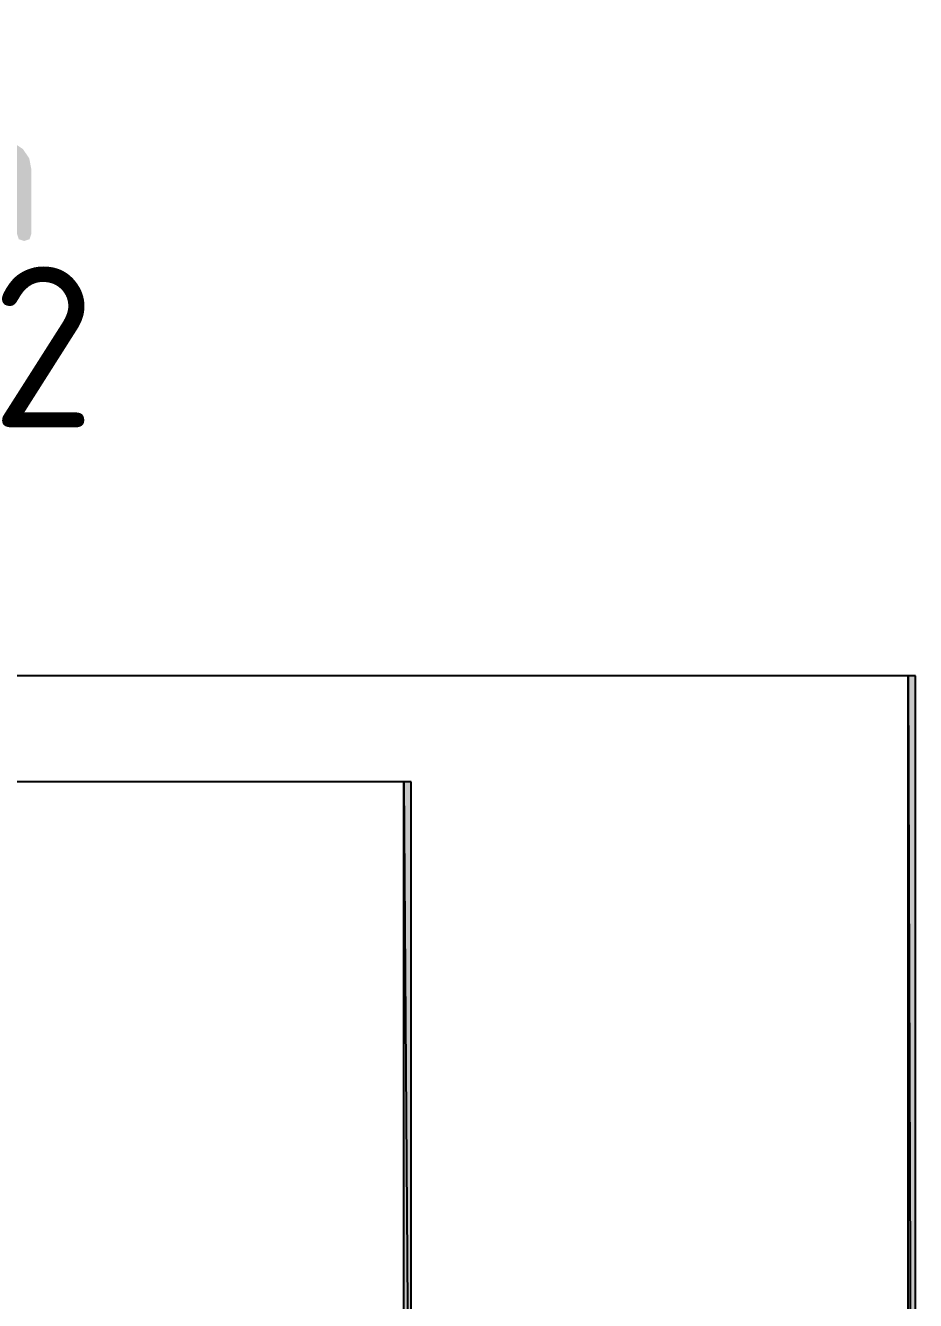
# Model space of a CAD drawing. Header units: millimetres. Extents: x 0 to 420, y 0 to 297.
# Drawn here: x 336.23 to 346.54, y 206.21 to 220.98 of the extents above; entities that cross this region are included whole.
import ezdxf

# ---------------------------------------------------------------- set-up
doc = ezdxf.new("R2010")
doc.units = ezdxf.units.MM
doc.layers.get('0').update_dxf_attribs({"linetype": 'CONTINUOUS'})
doc.styles.get("Standard").update_dxf_attribs({"font": 'STANDARD'})

msp = doc.modelspace()

# ---------------------------------------------------------------- hatches: boundary and pattern name
at = {"true_color": 0x000007}
msp.add_hatch(color=0, dxfattribs=at).paths.add_polyline_path([(335.218103, 219.644294), (335.964999, 219.644294), (336.092743, 219.619972), (336.199817, 219.54728), (336.272509, 219.440207), (336.296831, 219.312463), (336.296831, 218.565566), (336.275885, 218.503072), (336.213597, 218.482332), (336.151586, 218.503072), (336.130915, 218.565566), (336.130915, 219.312463), (336.118926, 219.376817), (336.082959, 219.430423), (336.02956, 219.46639), (335.964999, 219.478378), (335.799084, 219.478378), (335.799084, 218.565566), (335.778137, 218.503072), (335.71585, 218.482332), (335.653838, 218.503072), (335.633168, 218.565566), (335.633168, 219.478378), (335.300785, 219.478378), (335.300785, 218.565566), (335.280114, 218.503072), (335.218103, 218.482332), (335.155609, 218.503072), (335.134869, 218.565566), (335.134869, 219.561061), (335.155609, 219.623348)], flags=0)
h = msp.add_hatch(color=0, dxfattribs=at)
h.paths.add_polyline_path([(346.540667, 213.444667), (346.456, 213.444667), (346.540667, 188.171667)], flags=0)
h.paths.add_polyline_path([(346.456, 213.444667), (346.540667, 188.171667), (346.456, 188.171667)], flags=0)
h = msp.add_hatch(color=0, dxfattribs=at)
h.paths.add_polyline_path([(340.698667, 212.217), (340.614, 212.217), (340.698667, 200.067333)], flags=0)
h.paths.add_polyline_path([(340.614, 212.217), (340.698667, 200.067333), (340.614, 200.067333)], flags=0)

# ---------------------------------------------------------------- linework, layer by layer
at = {"color": 0, "true_color": 0x000007}
for points in [[(346.498333, 213.444667), (322.410667, 213.444667), (322.410667, 220.98)], [(340.656333, 212.217), (316.992, 212.217)]]:
    msp.add_lwpolyline(points, dxfattribs=at)
for points in [[(346.540667, 213.444667), (346.456, 213.444667), (346.540667, 188.171667)], [(346.456, 213.444667), (346.540667, 188.171667), (346.456, 188.171667)], [(340.698667, 212.217), (340.614, 212.217), (340.698667, 200.067333)], [(340.614, 212.217), (340.698667, 200.067333), (340.614, 200.067333)]]:
    msp.add_lwpolyline(points, close=True, dxfattribs=at)

# ---------------------------------------------------------------- texts
at = {"color": 0, "true_color": 0x000007, "insert": (335.83032, 218.187433), "char_height": 1.8641, "width": 0.82848889, "attachment_point": 1}
msp.add_mtext('2', dxfattribs=at)

doc.saveas('drawing.dxf')
